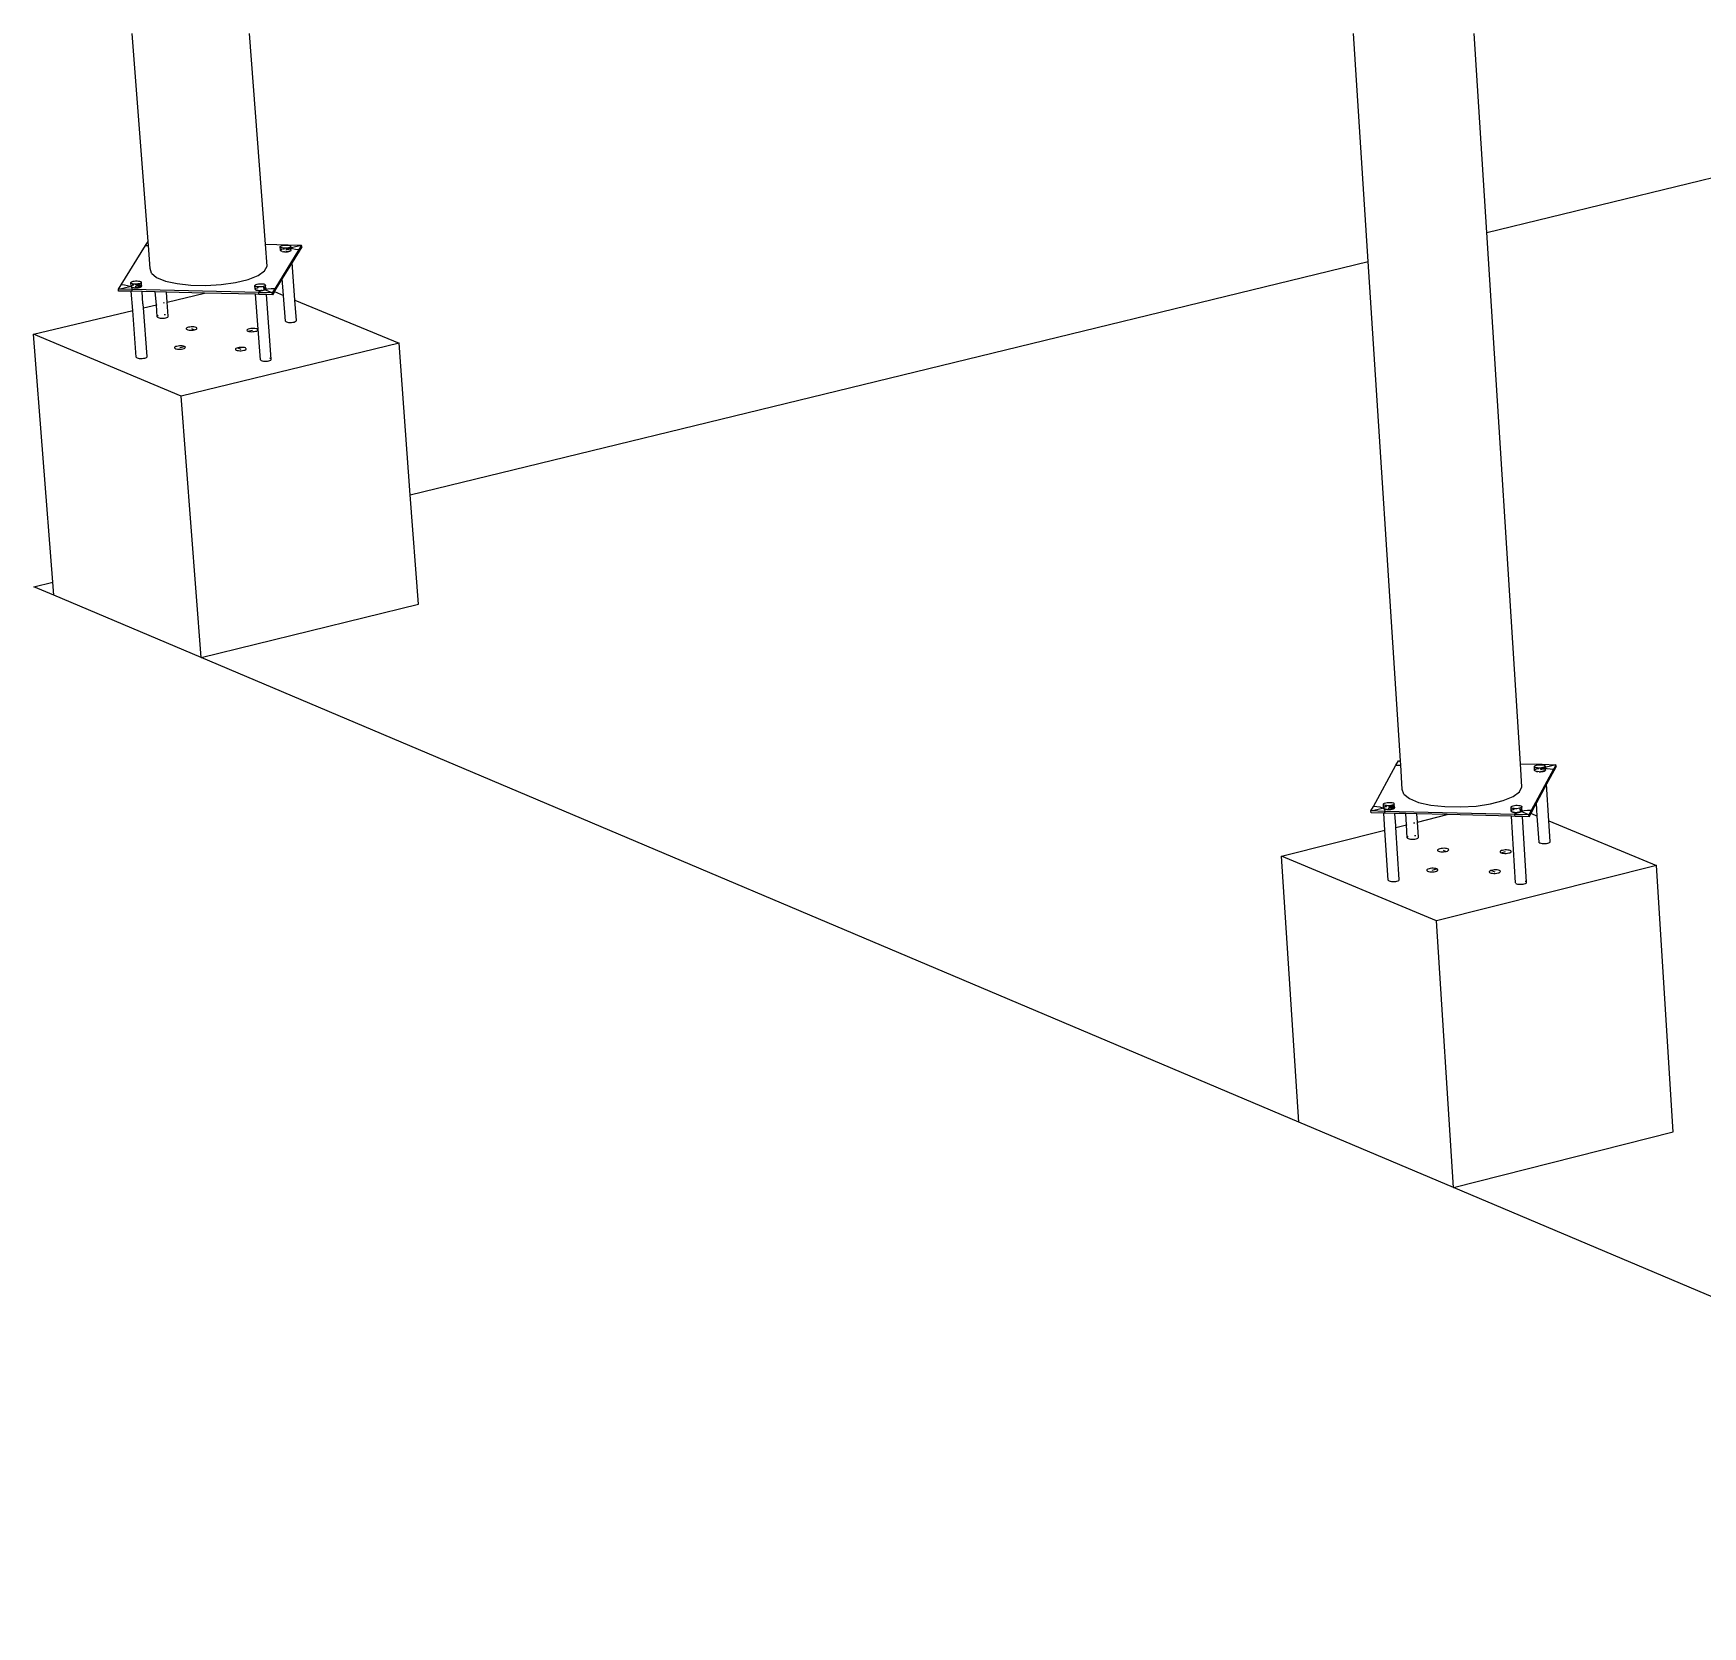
# Model space of a CAD drawing. Header units: inches. Extents: x -1925 to 2772, y -1726 to 1726.
# Drawn here: x -756.7 to -593.2, y 1570 to 1726 of the extents above; entities that cross this region are included whole.
import ezdxf

# ---------------------------------------------------------------- set-up
doc = ezdxf.new("R2010")
doc.units = ezdxf.units.IN
doc.header["$MEASUREMENT"] = 0

msp = doc.modelspace()

# ---------------------------------------------------------------- linework, layer by layer
for p, q in [((-745.51, 1705.65), (-747.08, 1726.03)), ((-734.01, 1705.37), (-735.57, 1726.03)), ((-625.99, 1703.68), (-627.43, 1726.03)), ((-614.36, 1706.52), (-615.59, 1726.03)), ((-614.36, 1706.52), (-551.31, 1721.88)), ((-745.76, 1705.24), (-745.51, 1705.65)), ((-745.48, 1705.24), (-745.51, 1705.65)), ((-611.06, 1654.48), (-614.36, 1706.52)), ((-748.16, 1701.38), (-745.76, 1705.24)), ((-745.76, 1705.24), (-745.48, 1705.24)), ((-745.3, 1702.98), (-745.48, 1705.24)), ((-734.01, 1705.37), (-731.8, 1705.32)), ((-733.85, 1703.21), (-734.01, 1705.37)), ((-730.73, 1704.87), (-733.09, 1701.01)), ((-732.57, 1705.15), (-732.52, 1705.19)), ((-732.57, 1705.11), (-732.57, 1705.15)), ((-732.55, 1705.07), (-732.57, 1705.11)), ((-732.55, 1704.8), (-732.57, 1705.11)), ((-732.55, 1704.8), (-732.56, 1704.79)), ((-732.48, 1705.03), (-732.55, 1705.07)), ((-732.51, 1704.84), (-732.55, 1704.8)), ((-732.55, 1704.75), (-732.55, 1704.8)), ((-732.55, 1704.75), (-732.54, 1704.79)), ((-732.52, 1704.71), (-732.55, 1704.75)), ((-732.54, 1704.79), (-732.5, 1704.83)), ((-732.52, 1705.19), (-732.45, 1705.23)), ((-732.46, 1704.68), (-732.52, 1704.71)), ((-732.44, 1704.87), (-732.51, 1704.84)), ((-732.5, 1704.83), (-732.42, 1704.87)), ((-732.39, 1705.01), (-732.48, 1705.03)), ((-732.37, 1704.65), (-732.46, 1704.68)), ((-732.45, 1705.23), (-732.35, 1705.26)), ((-732.39, 1704.89), (-732.44, 1704.87)), ((-732.42, 1704.87), (-732.39, 1704.88)), ((-732.28, 1704.99), (-732.39, 1705.01)), ((-732.37, 1704.65), (-732.26, 1704.63)), ((-732.35, 1705.26), (-732.23, 1705.28)), ((-732.15, 1704.98), (-732.28, 1704.99)), ((-732.21, 1704.93), (-732.28, 1704.92)), ((-732.28, 1704.91), (-732.2, 1704.92)), ((-732.13, 1704.62), (-732.26, 1704.63)), ((-732.23, 1705.28), (-732.09, 1705.29)), ((-732.15, 1704.93), (-732.21, 1704.93)), ((-732.2, 1704.92), (-732.15, 1704.93)), ((-732.02, 1704.98), (-732.15, 1704.98)), ((-732.13, 1704.62), (-731.99, 1704.62)), ((-732.13, 1704.62), (-731.99, 1704.62)), ((-732.09, 1705.29), (-731.96, 1705.29)), ((-731.89, 1704.99), (-732.02, 1704.98)), ((-732.02, 1704.94), (-731.93, 1704.94)), ((-731.93, 1704.94), (-732.02, 1704.94)), ((-731.6, 1704.88), (-732, 1704.79)), ((-731.86, 1704.64), (-731.99, 1704.62)), ((-731.99, 1704.62), (-731.85, 1704.63)), ((-731.96, 1705.29), (-731.83, 1705.29)), ((-731.93, 1704.94), (-730.49, 1705.29)), ((-731.93, 1704.94), (-731.8, 1704.93)), ((-731.8, 1704.94), (-731.93, 1704.94)), ((-731.77, 1705.02), (-731.89, 1704.99)), ((-731.74, 1704.66), (-731.86, 1704.64)), ((-731.85, 1704.63), (-731.73, 1704.66)), ((-731.83, 1705.29), (-731.81, 1705.28)), ((-731.8, 1705.32), (-731.81, 1705.28)), ((-731.81, 1705.28), (-731.72, 1705.27)), ((-731.8, 1705.32), (-730.47, 1705.28)), ((-731.68, 1704.92), (-731.8, 1704.94)), ((-731.8, 1704.93), (-731.69, 1704.91)), ((-731.66, 1705.05), (-731.77, 1705.02)), ((-731.64, 1704.69), (-731.74, 1704.66)), ((-731.73, 1704.66), (-731.62, 1704.69)), ((-731.72, 1705.27), (-731.63, 1705.24)), ((-731.69, 1704.91), (-731.6, 1704.88)), ((-731.59, 1704.89), (-731.68, 1704.92)), ((-731.65, 1705.05), (-731.66, 1705.05)), ((-731.59, 1705.08), (-731.65, 1705.05)), ((-731.65, 1705.05), (-731.59, 1705.01)), ((-731.56, 1704.73), (-731.64, 1704.69)), ((-731.63, 1705.24), (-731.57, 1705.2)), ((-731.62, 1704.69), (-731.55, 1704.73)), ((-731.59, 1704.89), (-731.6, 1704.88)), ((-731.6, 1704.88), (-731.54, 1704.85)), ((-731.55, 1705.12), (-731.59, 1705.08)), ((-731.59, 1705.01), (-731.53, 1705)), ((-731.52, 1704.85), (-731.59, 1704.89)), ((-731.57, 1705.2), (-731.54, 1705.17)), ((-731.52, 1704.77), (-731.56, 1704.73)), ((-731.54, 1705.17), (-731.55, 1705.12)), ((-731.55, 1704.73), (-731.5, 1704.77)), ((-731.53, 1705), (-731.54, 1705.17)), ((-731.54, 1704.85), (-731.51, 1704.81)), ((-731.53, 1705), (-731.35, 1704.94)), ((-731.52, 1704.84), (-731.53, 1705)), ((-731.52, 1704.84), (-731.52, 1704.85)), ((-731.5, 1704.81), (-731.52, 1704.84)), ((-731.51, 1704.81), (-731.52, 1704.84)), ((-731.51, 1704.81), (-731.52, 1704.77)), ((-731.5, 1704.77), (-731.5, 1704.81)), ((-730.71, 1704.7), (-731.4, 1703.57)), ((-731.35, 1704.94), (-731.06, 1704.89)), ((-731.06, 1704.89), (-730.73, 1704.87)), ((-730.58, 1705.11), (-730.73, 1704.87)), ((-730.71, 1704.7), (-730.73, 1704.87)), ((-730.46, 1705.11), (-730.71, 1704.7)), ((-730.47, 1705.28), (-730.58, 1705.11)), ((-730.58, 1705.11), (-730.46, 1705.11)), ((-730.46, 1705.11), (-730.47, 1705.28)), ((-745.18, 1702.53), (-745.3, 1702.98)), ((-745.18, 1702.53), (-744.67, 1702.12)), ((-735.71, 1701.93), (-734.74, 1702.31)), ((-734.74, 1702.31), (-734.11, 1702.75)), ((-734.11, 1702.75), (-733.85, 1703.21)), ((-731.4, 1703.57), (-732.36, 1702.01)), ((-731.13, 1699.9), (-731.4, 1703.57)), ((-719.82, 1680.81), (-625.99, 1703.68)), ((-622.83, 1654.77), (-625.99, 1703.68)), ((-748.41, 1700.97), (-748.16, 1701.38)), ((-748.41, 1700.97), (-747.3, 1701.24)), ((-747.08, 1700.93), (-748.41, 1700.97)), ((-748.4, 1700.79), (-748.41, 1700.97)), ((-747.17, 1700.76), (-748.4, 1700.79)), ((-747.82, 1701.36), (-748.16, 1701.38)), ((-747.53, 1701.31), (-747.82, 1701.36)), ((-747.29, 1701.24), (-747.53, 1701.31)), ((-747.13, 1701.15), (-747.29, 1701.24)), ((-747.21, 1701.59), (-747.2, 1701.63)), ((-747.18, 1701.55), (-747.21, 1701.59)), ((-747.18, 1701.28), (-747.21, 1701.59)), ((-747.2, 1701.63), (-747.16, 1701.67)), ((-747.19, 1701.27), (-747.2, 1701.23)), ((-747.2, 1701.23), (-747.17, 1701.19)), ((-747.15, 1701.32), (-747.19, 1701.28)), ((-747.18, 1701.28), (-747.19, 1701.27)), ((-747.12, 1701.52), (-747.18, 1701.55)), ((-747.15, 1701.31), (-747.18, 1701.28)), ((-747.18, 1701.24), (-747.17, 1701.28)), ((-747.18, 1701.24), (-747.18, 1701.28)), ((-747.15, 1701.2), (-747.18, 1701.24)), ((-747.17, 1701.28), (-747.13, 1701.32)), ((-747.17, 1701.19), (-747.11, 1701.15)), ((-747.07, 1700.76), (-747.17, 1700.76)), ((-747.02, 1698.89), (-747.17, 1700.76)), ((-747.16, 1701.67), (-747.08, 1701.71)), ((-747.07, 1701.36), (-747.15, 1701.32)), ((-747.07, 1701.35), (-747.15, 1701.31)), ((-747.09, 1701.16), (-747.15, 1701.2)), ((-747.13, 1701.32), (-747.05, 1701.35)), ((-747.06, 1701.04), (-747.13, 1701.15)), ((-747.03, 1701.49), (-747.12, 1701.52)), ((-747.11, 1701.15), (-747.02, 1701.12)), ((-747, 1701.13), (-747.09, 1701.16)), ((-747.08, 1701.71), (-746.98, 1701.74)), ((-747.08, 1700.93), (-747.06, 1701.04)), ((-747.07, 1700.76), (-747.08, 1700.93)), ((-734.67, 1700.63), (-747.08, 1700.93)), ((-746.96, 1701.39), (-747.07, 1701.36)), ((-746.97, 1701.38), (-747.07, 1701.35)), ((-746.1, 1700.74), (-747.07, 1700.76)), ((-747.05, 1701.35), (-746.95, 1701.39)), ((-746.92, 1701.47), (-747.03, 1701.49)), ((-747.02, 1701.12), (-746.9, 1701.1)), ((-746.89, 1701.11), (-747, 1701.13)), ((-746.98, 1701.74), (-746.86, 1701.76)), ((-746.91, 1701.39), (-746.97, 1701.38)), ((-746.91, 1701.4), (-746.96, 1701.39)), ((-746.95, 1701.39), (-746.91, 1701.39)), ((-746.79, 1701.46), (-746.92, 1701.47)), ((-746.9, 1701.1), (-746.77, 1701.09)), ((-746.89, 1701.11), (-746.76, 1701.11)), ((-746.86, 1701.76), (-746.73, 1701.78)), ((-746.65, 1701.46), (-746.79, 1701.46)), ((-746.7, 1701.43), (-746.79, 1701.42)), ((-746.7, 1701.42), (-746.78, 1701.41)), ((-746.77, 1701.09), (-746.63, 1701.1)), ((-746.76, 1701.11), (-746.67, 1701.26)), ((-746.63, 1701.11), (-746.76, 1701.11)), ((-746.76, 1701.1), (-746.62, 1701.1)), ((-746.73, 1701.78), (-746.59, 1701.78)), ((-746.56, 1701.43), (-746.7, 1701.43)), ((-746.56, 1701.42), (-746.7, 1701.42)), ((-746.56, 1701.42), (-746.67, 1701.26)), ((-746.16, 1701.25), (-746.67, 1701.26)), ((-746.23, 1701.37), (-746.66, 1701.26)), ((-746.52, 1701.48), (-746.65, 1701.46)), ((-746.49, 1701.12), (-746.63, 1701.11)), ((-746.63, 1701.1), (-746.49, 1701.11)), ((-746.62, 1701.1), (-746.49, 1701.12)), ((-746.59, 1701.78), (-746.46, 1701.77)), ((-746.43, 1701.42), (-746.56, 1701.43)), ((-746.56, 1701.42), (-746.43, 1701.41)), ((-746.4, 1701.5), (-746.52, 1701.48)), ((-746.37, 1701.14), (-746.49, 1701.12)), ((-746.49, 1701.12), (-746.36, 1701.14)), ((-746.49, 1701.11), (-746.37, 1701.13)), ((-746.46, 1701.77), (-746.35, 1701.75)), ((-746.31, 1701.4), (-746.43, 1701.42)), ((-746.43, 1701.41), (-746.32, 1701.4)), ((-746.3, 1701.53), (-746.4, 1701.5)), ((-746.37, 1701.13), (-746.26, 1701.17)), ((-746.27, 1701.17), (-746.37, 1701.14)), ((-746.36, 1701.14), (-746.26, 1701.17)), ((-746.35, 1701.75), (-746.26, 1701.72)), ((-746.32, 1701.4), (-746.23, 1701.37)), ((-746.22, 1701.37), (-746.31, 1701.4)), ((-746.22, 1701.57), (-746.3, 1701.53)), ((-746.2, 1701.21), (-746.27, 1701.17)), ((-746.26, 1701.72), (-746.2, 1701.69)), ((-746.26, 1701.17), (-746.18, 1701.21)), ((-746.26, 1701.17), (-746.18, 1701.2)), ((-746.23, 1701.37), (-746.17, 1701.33)), ((-746.23, 1701.37), (-746.23, 1701.37)), ((-746.22, 1701.37), (-746.23, 1701.37)), ((-746.18, 1701.61), (-746.22, 1701.57)), ((-746.16, 1701.34), (-746.22, 1701.37)), ((-746.2, 1701.69), (-746.17, 1701.65)), ((-746.16, 1701.25), (-746.2, 1701.21)), ((-746.17, 1701.65), (-746.18, 1701.61)), ((-746.18, 1701.2), (-746.14, 1701.25)), ((-746.18, 1701.21), (-746.14, 1701.25)), ((-746.15, 1701.29), (-746.17, 1701.65)), ((-746.17, 1701.33), (-746.15, 1701.29)), ((-746.13, 1701.29), (-746.16, 1701.34)), ((-746.15, 1701.25), (-746.16, 1701.25)), ((-746.16, 1701.25), (-746.14, 1701.25)), ((-746.15, 1701.29), (-746.15, 1701.25)), ((-746.14, 1701.25), (-746.13, 1701.29)), ((-746.14, 1701.25), (-746.14, 1701.25)), ((-746.14, 1701.25), (-746.14, 1701.25)), ((-746.01, 1699.53), (-746.1, 1700.74)), ((-744.8, 1700.71), (-746.1, 1700.74)), ((-744.7, 1699.45), (-744.8, 1700.71)), ((-743.72, 1700.68), (-744.8, 1700.71)), ((-744.67, 1702.12), (-743.82, 1701.77)), ((-743.82, 1701.77), (-742.67, 1701.52)), ((-743.65, 1699.7), (-743.72, 1700.68)), ((-739.98, 1700.59), (-743.72, 1700.68)), ((-742.67, 1701.52), (-741.32, 1701.37)), ((-741.32, 1701.37), (-739.84, 1701.34)), ((-739.84, 1701.34), (-738.35, 1701.43)), ((-738.35, 1701.43), (-736.94, 1701.63)), ((-736.94, 1701.63), (-735.71, 1701.93)), ((-735.04, 1701.32), (-735.03, 1701.36)), ((-735.01, 1701.28), (-735.04, 1701.32)), ((-735.01, 1700.96), (-735.04, 1701.32)), ((-735.03, 1701.36), (-734.99, 1701.4)), ((-735.02, 1701.01), (-735.03, 1700.96)), ((-735.03, 1700.96), (-735, 1700.92)), ((-735.01, 1701.01), (-735.02, 1701)), ((-734.95, 1701.24), (-735.01, 1701.28)), ((-734.98, 1700.92), (-735.01, 1700.96)), ((-735, 1700.92), (-734.94, 1700.89)), ((-734.99, 1701.4), (-734.91, 1701.43)), ((-734.99, 1701.01), (-734.96, 1701.04)), ((-734.97, 1701.04), (-734.99, 1701.03)), ((-734.92, 1700.88), (-734.98, 1700.92)), ((-734.93, 1701.06), (-734.97, 1701.04)), ((-734.96, 1701.04), (-734.93, 1701.05)), ((-734.86, 1701.21), (-734.95, 1701.24)), ((-734.94, 1700.89), (-734.85, 1700.86)), ((-734.92, 1700.88), (-734.83, 1700.86)), ((-734.91, 1701.43), (-734.81, 1701.47)), ((-734.74, 1701.19), (-734.86, 1701.21)), ((-734.85, 1701.09), (-734.78, 1701.11)), ((-734.79, 1701.11), (-734.85, 1701.1)), ((-734.85, 1700.86), (-734.73, 1700.84)), ((-734.72, 1700.84), (-734.83, 1700.86)), ((-734.81, 1701.47), (-734.69, 1701.49)), ((-734.74, 1701.12), (-734.79, 1701.11)), ((-734.78, 1701.11), (-734.74, 1701.12)), ((-734.62, 1701.19), (-734.74, 1701.19)), ((-734.73, 1700.84), (-734.6, 1700.83)), ((-734.72, 1700.84), (-734.59, 1700.83)), ((-734.69, 1701.49), (-734.56, 1701.5)), ((-734.56, 1700.74), (-734.67, 1700.63)), ((-734.48, 1701.19), (-734.62, 1701.19)), ((-734.6, 1700.83), (-734.59, 1700.83)), ((-734.59, 1700.83), (-734.46, 1700.83)), ((-734.59, 1700.82), (-734.45, 1700.83)), ((-734.56, 1701.5), (-734.42, 1701.5)), ((-734.37, 1700.83), (-734.56, 1700.74)), ((-734.35, 1701.2), (-734.48, 1701.19)), ((-734.34, 1700.84), (-734.46, 1700.83)), ((-734.45, 1700.83), (-734.31, 1700.84)), ((-734.42, 1701.5), (-734.29, 1701.49)), ((-734.34, 1700.84), (-734.37, 1700.83)), ((-734.23, 1701.22), (-734.35, 1701.2)), ((-734.34, 1700.84), (-734.32, 1700.84)), ((-734.32, 1700.84), (-734.2, 1700.87)), ((-734.31, 1700.84), (-734.19, 1700.86)), ((-734.29, 1701.49), (-734.18, 1701.48)), ((-734.13, 1701.25), (-734.23, 1701.22)), ((-734.15, 1701.13), (-734.22, 1701.14)), ((-734.14, 1701.12), (-734.22, 1701.14)), ((-734.22, 1701.13), (-734.15, 1701.12)), ((-734.06, 1701.09), (-734.21, 1701.05)), ((-733.99, 1700.97), (-734.21, 1700.98)), ((-734.1, 1700.91), (-734.2, 1700.88)), ((-734.1, 1700.9), (-734.2, 1700.87)), ((-734.19, 1700.86), (-734.08, 1700.89)), ((-734.18, 1701.48), (-734.09, 1701.45)), ((-734.05, 1701.1), (-734.15, 1701.13)), ((-734.15, 1701.12), (-734.06, 1701.09)), ((-734.05, 1701.1), (-734.14, 1701.12)), ((-734.05, 1701.29), (-734.13, 1701.25)), ((-734.04, 1700.92), (-734.1, 1700.91)), ((-734.1, 1700.9), (-734.04, 1700.92)), ((-734.08, 1700.91), (-734.1, 1700.91)), ((-734.1, 1700.9), (-734.09, 1700.9)), ((-734.09, 1701.45), (-734.03, 1701.41)), ((-734.09, 1700.9), (-734.04, 1700.93)), ((-734.08, 1700.9), (-734.08, 1700.91)), ((-734.07, 1700.9), (-734.08, 1700.9)), ((-734.08, 1700.89), (-734.07, 1700.9)), ((-734.07, 1700.9), (-734.01, 1700.93)), ((-733.34, 1700.6), (-734.07, 1700.9)), ((-734.05, 1701.1), (-734.06, 1701.09)), ((-734.06, 1701.09), (-734, 1701.06)), ((-734.06, 1701.09), (-734.06, 1701.09)), ((-734.01, 1701.33), (-734.05, 1701.29)), ((-733.99, 1701.06), (-734.05, 1701.1)), ((-733.99, 1701.06), (-734.05, 1701.1)), ((-733.79, 1700.97), (-734.04, 1700.93)), ((-734.04, 1700.93), (-734.01, 1700.94)), ((-734.02, 1700.93), (-734.04, 1700.92)), ((-734.04, 1700.93), (-734.04, 1700.92)), ((-734.03, 1701.41), (-734, 1701.37)), ((-733.99, 1700.97), (-734.02, 1700.93)), ((-734, 1701.37), (-734.01, 1701.33)), ((-734.01, 1700.94), (-733.97, 1700.98)), ((-734.01, 1700.93), (-733.97, 1700.97)), ((-733.98, 1701.04), (-734, 1701.37)), ((-734, 1701.06), (-733.97, 1701.02)), ((-733.99, 1701.06), (-733.98, 1701.04)), ((-733.98, 1701.06), (-733.99, 1701.06)), ((-733.98, 1700.98), (-733.99, 1700.97)), ((-733.96, 1701.02), (-733.98, 1701.06)), ((-733.96, 1701.02), (-733.98, 1701.04)), ((-733.97, 1701.02), (-733.98, 1701.04)), ((-733.97, 1701.02), (-733.98, 1700.98)), ((-733.97, 1700.98), (-733.96, 1701.02)), ((-733.97, 1700.97), (-733.96, 1700.98)), ((-733.97, 1700.97), (-733.97, 1700.97)), ((-733.96, 1700.98), (-733.96, 1701.02)), ((-733.44, 1701.01), (-733.79, 1700.97)), ((-733.09, 1701.01), (-733.44, 1701.01)), ((-733.09, 1701.01), (-733.34, 1700.6)), ((-733.14, 1700.74), (-733.33, 1700.43)), ((-733.08, 1700.84), (-733.14, 1700.74)), ((-733.14, 1700.74), (-732.23, 1700.36)), ((-733.08, 1700.84), (-733.09, 1701.01)), ((-732.36, 1702.01), (-733.08, 1700.84)), ((-732.23, 1700.36), (-732.36, 1702.01)), ((-745.99, 1699.51), (-746.01, 1699.53)), ((-746, 1699.47), (-746.01, 1699.53)), ((-746, 1699.47), (-745.99, 1699.51)), ((-745.97, 1699.15), (-745.99, 1699.51)), ((-745.98, 1699.14), (-745.97, 1699.15)), ((-745.97, 1699.15), (-744.7, 1699.45)), ((-745.6, 1694.38), (-745.97, 1699.15)), ((-744.7, 1699.45), (-744.62, 1699.47)), ((-744.61, 1698.26), (-744.7, 1699.45)), ((-744.01, 1699.62), (-743.89, 1699.65)), ((-743.65, 1699.7), (-739.98, 1700.59)), ((-743.54, 1698.32), (-743.65, 1699.7)), ((-735, 1700.47), (-739.98, 1700.59)), ((-734.51, 1694.05), (-735, 1700.47)), ((-734.66, 1700.46), (-735, 1700.47)), ((-734.66, 1700.46), (-734.67, 1700.63)), ((-733.34, 1700.6), (-734.67, 1700.63)), ((-733.92, 1700.44), (-734.66, 1700.46)), ((-733.44, 1694.11), (-733.92, 1700.44)), ((-733.33, 1700.43), (-733.92, 1700.44)), ((-733.33, 1700.43), (-733.34, 1700.6)), ((-732.04, 1697.85), (-732.23, 1700.36)), ((-731.14, 1699.91), (-731.13, 1699.9)), ((-731.13, 1699.9), (-720.92, 1695.67)), ((-730.97, 1697.91), (-731.13, 1699.9)), ((-756.75, 1696.55), (-747.02, 1698.89)), ((-746.67, 1694.32), (-747.02, 1698.89)), ((-744.6, 1698.3), (-744.61, 1698.26)), ((-744.61, 1698.26), (-744.58, 1698.22)), ((-744.56, 1698.35), (-744.6, 1698.3)), ((-744.58, 1698.22), (-744.52, 1698.18)), ((-744.53, 1698.36), (-744.56, 1698.35)), ((-744.52, 1698.18), (-744.43, 1698.16)), ((-744.43, 1698.16), (-744.31, 1698.14)), ((-744.31, 1698.14), (-744.18, 1698.13)), ((-744.18, 1698.13), (-744.04, 1698.13)), ((-744.04, 1698.13), (-743.9, 1698.14)), ((-743.84, 1698.45), (-743.92, 1698.45)), ((-743.9, 1698.14), (-743.78, 1698.17)), ((-743.8, 1698.44), (-743.84, 1698.45)), ((-743.78, 1698.17), (-743.67, 1698.2)), ((-743.67, 1698.2), (-743.59, 1698.24)), ((-743.59, 1698.24), (-743.55, 1698.28)), ((-743.55, 1698.28), (-743.54, 1698.32)), ((-732.01, 1697.81), (-732.04, 1697.85)), ((-732.01, 1697.81), (-731.95, 1697.77)), ((-731.95, 1697.77), (-731.86, 1697.74)), ((-731.86, 1697.74), (-731.74, 1697.72)), ((-731.74, 1697.72), (-731.61, 1697.71)), ((-731.61, 1697.71), (-731.47, 1697.72)), ((-731.47, 1697.72), (-731.33, 1697.73)), ((-731.33, 1697.73), (-731.21, 1697.75)), ((-731.21, 1697.75), (-731.1, 1697.79)), ((-731.1, 1697.79), (-731.03, 1697.82)), ((-731.03, 1697.82), (-730.98, 1697.87)), ((-730.97, 1697.91), (-730.99, 1697.93)), ((-730.98, 1697.87), (-730.97, 1697.91)), ((-742.28, 1690.5), (-756.75, 1696.55)), ((-754.85, 1672.27), (-756.75, 1696.55)), ((-741.78, 1697.13), (-741.79, 1697.08)), ((-741.79, 1697.08), (-741.76, 1697.04)), ((-741.73, 1697.17), (-741.78, 1697.13)), ((-741.76, 1697.04), (-741.69, 1697.01)), ((-741.66, 1697.21), (-741.73, 1697.17)), ((-741.69, 1697.01), (-741.6, 1696.98)), ((-741.55, 1697.24), (-741.66, 1697.21)), ((-741.6, 1696.98), (-741.48, 1696.96)), ((-741.43, 1697.26), (-741.55, 1697.24)), ((-741.48, 1696.96), (-741.35, 1696.95)), ((-741.29, 1697.28), (-741.43, 1697.26)), ((-741.35, 1696.95), (-741.21, 1696.95)), ((-741.15, 1697.28), (-741.29, 1697.28)), ((-741.25, 1697.11), (-740.95, 1696.99)), ((-741.21, 1696.95), (-741.08, 1696.96)), ((-741.02, 1697.27), (-741.15, 1697.28)), ((-741.08, 1696.96), (-740.95, 1696.99)), ((-740.9, 1697.25), (-741.02, 1697.27)), ((-740.95, 1696.99), (-740.85, 1697.02)), ((-740.81, 1697.22), (-740.9, 1697.25)), ((-740.85, 1697.02), (-740.77, 1697.06)), ((-740.74, 1697.18), (-740.81, 1697.22)), ((-740.77, 1697.06), (-740.72, 1697.1)), ((-740.72, 1697.14), (-740.74, 1697.18)), ((-740.72, 1697.1), (-740.72, 1697.14)), ((-735.81, 1696.98), (-735.82, 1696.94)), ((-735.82, 1696.94), (-735.79, 1696.9)), ((-735.77, 1697.02), (-735.81, 1696.98)), ((-735.79, 1696.9), (-735.73, 1696.86)), ((-735.69, 1697.06), (-735.77, 1697.02)), ((-735.73, 1696.86), (-735.28, 1696.97)), ((-735.73, 1696.86), (-735.63, 1696.83)), ((-735.58, 1697.09), (-735.69, 1697.06)), ((-735.63, 1696.83), (-735.52, 1696.81)), ((-735.46, 1697.12), (-735.58, 1697.09)), ((-735.52, 1696.81), (-735.38, 1696.8)), ((-735.32, 1697.13), (-735.46, 1697.12)), ((-735.38, 1696.8), (-735.24, 1696.81)), ((-735.18, 1697.13), (-735.32, 1697.13)), ((-735.24, 1696.81), (-735.11, 1696.82)), ((-735.05, 1697.12), (-735.18, 1697.13)), ((-735.11, 1696.82), (-734.98, 1696.84)), ((-734.93, 1697.1), (-735.05, 1697.12)), ((-734.98, 1696.84), (-734.88, 1696.87)), ((-734.84, 1697.07), (-734.93, 1697.1)), ((-734.88, 1696.87), (-734.8, 1696.91)), ((-734.78, 1697.04), (-734.84, 1697.07)), ((-734.8, 1696.91), (-734.76, 1696.95)), ((-734.75, 1697), (-734.78, 1697.04)), ((-734.76, 1696.95), (-734.75, 1697)), ((-746.64, 1694.28), (-746.67, 1694.32)), ((-746.64, 1694.28), (-746.58, 1694.24)), ((-746.58, 1694.24), (-746.49, 1694.21)), ((-746.49, 1694.21), (-746.37, 1694.19)), ((-746.37, 1694.19), (-746.24, 1694.18)), ((-746.24, 1694.18), (-746.1, 1694.19)), ((-746.1, 1694.19), (-745.96, 1694.2)), ((-745.96, 1694.2), (-745.83, 1694.22)), ((-745.83, 1694.22), (-745.73, 1694.25)), ((-745.73, 1694.25), (-745.65, 1694.29)), ((-745.65, 1694.29), (-745.61, 1694.33)), ((-745.6, 1694.38), (-745.61, 1694.4)), ((-745.61, 1694.33), (-745.6, 1694.38)), ((-742.92, 1695.26), (-742.93, 1695.22)), ((-742.93, 1695.22), (-742.9, 1695.18)), ((-742.88, 1695.3), (-742.92, 1695.26)), ((-742.9, 1695.18), (-742.84, 1695.14)), ((-742.8, 1695.34), (-742.88, 1695.3)), ((-742.84, 1695.14), (-742.75, 1695.11)), ((-742.7, 1695.37), (-742.8, 1695.34)), ((-742.75, 1695.11), (-742.63, 1695.09)), ((-742.57, 1695.4), (-742.7, 1695.37)), ((-742.63, 1695.09), (-742.5, 1695.08)), ((-742.44, 1695.41), (-742.57, 1695.4)), ((-742.5, 1695.08), (-742.36, 1695.09)), ((-742.3, 1695.41), (-742.44, 1695.41)), ((-742.4, 1695.25), (-741.95, 1695.36)), ((-742.36, 1695.09), (-742.22, 1695.1)), ((-742.16, 1695.41), (-742.3, 1695.41)), ((-720.92, 1695.67), (-742.28, 1690.5)), ((-742.22, 1695.1), (-742.1, 1695.12)), ((-742.05, 1695.39), (-742.16, 1695.41)), ((-742.1, 1695.12), (-741.99, 1695.16)), ((-741.95, 1695.36), (-742.05, 1695.39)), ((-741.99, 1695.16), (-741.92, 1695.19)), ((-741.89, 1695.32), (-741.95, 1695.36)), ((-741.92, 1695.19), (-741.87, 1695.24)), ((-741.86, 1695.28), (-741.89, 1695.32)), ((-741.87, 1695.24), (-741.86, 1695.28)), ((-736.95, 1695.12), (-736.96, 1695.07)), ((-736.96, 1695.07), (-736.93, 1695.03)), ((-736.91, 1695.16), (-736.95, 1695.12)), ((-736.93, 1695.03), (-736.87, 1695)), ((-736.83, 1695.2), (-736.91, 1695.16)), ((-736.87, 1695), (-736.78, 1694.97)), ((-736.73, 1695.23), (-736.83, 1695.2)), ((-736.78, 1694.97), (-736.66, 1694.95)), ((-736.6, 1695.25), (-736.73, 1695.23)), ((-736.73, 1695.23), (-736.43, 1695.1)), ((-736.66, 1694.95), (-736.53, 1694.94)), ((-736.46, 1695.27), (-736.6, 1695.25)), ((-736.53, 1694.94), (-736.39, 1694.94)), ((-736.32, 1695.27), (-736.46, 1695.27)), ((-736.39, 1694.94), (-736.25, 1694.95)), ((-736.19, 1695.26), (-736.32, 1695.27)), ((-736.25, 1694.95), (-736.12, 1694.98)), ((-736.07, 1695.24), (-736.19, 1695.26)), ((-736.12, 1694.98), (-736.02, 1695.01)), ((-735.98, 1695.21), (-736.07, 1695.24)), ((-736.02, 1695.01), (-735.94, 1695.05)), ((-735.92, 1695.17), (-735.98, 1695.21)), ((-735.94, 1695.05), (-735.9, 1695.09)), ((-735.89, 1695.13), (-735.92, 1695.17)), ((-735.9, 1695.09), (-735.89, 1695.13)), ((-733.53, 1694.19), (-733.58, 1694.21)), ((-733.5, 1694.17), (-733.53, 1694.19)), ((-733.44, 1694.11), (-733.45, 1694.13)), ((-733.45, 1694.07), (-733.44, 1694.11)), ((-719.82, 1680.81), (-720.92, 1695.67)), ((-734.48, 1694.01), (-734.51, 1694.05)), ((-734.48, 1694.01), (-734.42, 1693.97)), ((-734.42, 1693.97), (-734.32, 1693.94)), ((-734.32, 1693.94), (-734.21, 1693.93)), ((-734.21, 1693.93), (-734.07, 1693.92)), ((-734.07, 1693.92), (-733.93, 1693.92)), ((-733.93, 1693.92), (-733.8, 1693.93)), ((-733.8, 1693.93), (-733.67, 1693.96)), ((-733.67, 1693.96), (-733.57, 1693.99)), ((-733.57, 1693.99), (-733.49, 1694.03)), ((-733.49, 1694.03), (-733.45, 1694.07)), ((-740.32, 1664.88), (-742.28, 1690.5)), ((-719.02, 1670.1), (-719.82, 1680.81)), ((-756.71, 1671.81), (-754.85, 1672.27)), ((-754.75, 1670.99), (-756.71, 1671.81)), ((-754.75, 1670.99), (-754.85, 1672.27)), ((-740.32, 1664.88), (-754.75, 1670.99)), ((-740.32, 1664.88), (-719.02, 1670.1)), ((-632.78, 1619.37), (-740.32, 1664.88)), ((-625.47, 1650.29), (-623.26, 1654.35)), ((-623.26, 1654.35), (-623.02, 1654.78)), ((-623.26, 1654.35), (-622.9, 1654.35)), ((-623.02, 1654.78), (-622.83, 1654.77)), ((-623.02, 1654.78), (-622.82, 1654.7)), ((-622.9, 1654.35), (-622.8, 1654.36)), ((-622.8, 1654.36), (-622.83, 1654.77)), ((-622.65, 1651.97), (-622.8, 1654.36)), ((-611.06, 1654.48), (-608.95, 1654.43)), ((-610.92, 1652.21), (-611.06, 1654.48)), ((-607.82, 1653.96), (-610.01, 1649.91)), ((-609.7, 1654.24), (-609.66, 1654.28)), ((-609.7, 1654.2), (-609.7, 1654.24)), ((-609.67, 1654.16), (-609.7, 1654.2)), ((-609.68, 1653.89), (-609.7, 1654.2)), ((-609.68, 1653.89), (-609.69, 1653.88)), ((-609.68, 1653.88), (-609.63, 1653.92)), ((-609.65, 1653.92), (-609.68, 1653.89)), ((-609.68, 1653.83), (-609.68, 1653.89)), ((-609.68, 1653.83), (-609.68, 1653.88)), ((-609.65, 1653.79), (-609.68, 1653.83)), ((-609.61, 1654.12), (-609.67, 1654.16)), ((-609.66, 1654.28), (-609.58, 1654.32)), ((-609.57, 1653.96), (-609.65, 1653.92)), ((-609.59, 1653.76), (-609.65, 1653.79)), ((-609.63, 1653.92), (-609.56, 1653.96)), ((-609.51, 1654.09), (-609.61, 1654.12)), ((-609.49, 1653.73), (-609.59, 1653.76)), ((-609.58, 1654.32), (-609.48, 1654.35)), ((-609.51, 1653.98), (-609.57, 1653.96)), ((-609.56, 1653.96), (-609.51, 1653.98)), ((-609.4, 1654.07), (-609.51, 1654.09)), ((-609.49, 1653.73), (-609.38, 1653.71)), ((-609.48, 1654.35), (-609.36, 1654.38)), ((-609.27, 1654.06), (-609.4, 1654.07)), ((-609.34, 1654.02), (-609.39, 1654.01)), ((-609.39, 1654), (-609.34, 1654.01)), ((-609.24, 1653.7), (-609.38, 1653.71)), ((-609.36, 1654.38), (-609.22, 1654.39)), ((-609.26, 1654.03), (-609.34, 1654.02)), ((-609.34, 1654.01), (-609.26, 1654.02)), ((-609.13, 1654.06), (-609.27, 1654.06)), ((-609.25, 1653.69), (-609.1, 1653.7)), ((-609.24, 1653.7), (-609.1, 1653.7)), ((-609.22, 1654.39), (-609.09, 1654.39)), ((-608.99, 1654.08), (-609.13, 1654.06)), ((-609.06, 1654.04), (-609.13, 1654.04)), ((-609.13, 1654.03), (-609.06, 1654.03)), ((-608.72, 1653.97), (-609.12, 1653.87)), ((-609.1, 1653.7), (-608.96, 1653.71)), ((-608.97, 1653.71), (-609.1, 1653.7)), ((-609.09, 1654.39), (-608.96, 1654.38)), ((-609.06, 1654.04), (-607.61, 1654.4)), ((-608.92, 1654.03), (-609.06, 1654.04)), ((-609.06, 1654.03), (-608.93, 1654.02)), ((-608.87, 1654.1), (-608.99, 1654.08)), ((-608.85, 1653.74), (-608.97, 1653.71)), ((-608.95, 1654.43), (-608.96, 1654.38)), ((-608.96, 1654.38), (-608.84, 1654.37)), ((-608.96, 1653.71), (-608.84, 1653.73)), ((-608.95, 1654.43), (-607.59, 1654.39)), ((-608.93, 1654.02), (-608.81, 1654)), ((-608.8, 1654.01), (-608.92, 1654.03)), ((-608.77, 1654.13), (-608.87, 1654.1)), ((-608.75, 1653.77), (-608.85, 1653.74)), ((-608.84, 1654.37), (-608.74, 1654.34)), ((-608.84, 1653.73), (-608.73, 1653.77)), ((-608.81, 1654), (-608.72, 1653.97)), ((-608.71, 1653.98), (-608.8, 1654.01)), ((-608.76, 1654.14), (-608.77, 1654.13)), ((-608.7, 1654.17), (-608.76, 1654.14)), ((-608.76, 1654.14), (-608.72, 1654.11)), ((-608.67, 1653.81), (-608.75, 1653.77)), ((-608.74, 1654.34), (-608.68, 1654.3)), ((-608.73, 1653.77), (-608.66, 1653.81)), ((-608.72, 1654.11), (-608.64, 1654.09)), ((-608.71, 1653.98), (-608.72, 1653.97)), ((-608.72, 1653.97), (-608.66, 1653.94)), ((-608.64, 1653.94), (-608.71, 1653.98)), ((-608.65, 1654.21), (-608.7, 1654.17)), ((-608.68, 1654.3), (-608.65, 1654.26)), ((-608.63, 1653.85), (-608.67, 1653.81)), ((-608.66, 1653.94), (-608.63, 1653.89)), ((-608.66, 1653.81), (-608.61, 1653.85)), ((-608.65, 1654.26), (-608.65, 1654.21)), ((-608.64, 1654.09), (-608.65, 1654.26)), ((-608.64, 1654.09), (-608.47, 1654.03)), ((-608.63, 1653.92), (-608.64, 1654.09)), ((-608.63, 1653.92), (-608.64, 1653.94)), ((-608.61, 1653.9), (-608.63, 1653.92)), ((-608.63, 1653.89), (-608.63, 1653.92)), ((-608.63, 1653.89), (-608.63, 1653.85)), ((-608.61, 1653.85), (-608.61, 1653.9)), ((-607.81, 1653.78), (-608.52, 1652.47)), ((-608.47, 1654.03), (-608.17, 1653.98)), ((-608.17, 1653.98), (-607.82, 1653.96)), ((-607.68, 1654.22), (-607.82, 1653.96)), ((-607.81, 1653.78), (-607.82, 1653.96)), ((-607.58, 1654.22), (-607.81, 1653.78)), ((-607.59, 1654.39), (-607.68, 1654.22)), ((-607.68, 1654.22), (-607.58, 1654.22)), ((-607.58, 1654.22), (-607.59, 1654.39)), ((-622.49, 1651.5), (-622.65, 1651.97)), ((-611.78, 1651.27), (-611.16, 1651.73)), ((-611.16, 1651.73), (-610.92, 1652.21)), ((-608.52, 1652.47), (-609.5, 1650.65)), ((-608.29, 1648.89), (-608.52, 1652.47)), ((-625.71, 1649.86), (-625.47, 1650.29)), ((-625.71, 1649.86), (-624.58, 1650.14)), ((-625.13, 1650.27), (-625.47, 1650.29)), ((-624.82, 1650.22), (-625.13, 1650.27)), ((-624.58, 1650.14), (-624.82, 1650.22)), ((-624.41, 1650.05), (-624.58, 1650.14)), ((-624.49, 1650.5), (-624.48, 1650.55)), ((-624.46, 1650.46), (-624.49, 1650.5)), ((-624.47, 1650.19), (-624.49, 1650.5)), ((-624.48, 1650.18), (-624.49, 1650.13)), ((-624.49, 1650.13), (-624.45, 1650.09)), ((-624.48, 1650.55), (-624.44, 1650.59)), ((-624.43, 1650.23), (-624.48, 1650.18)), ((-624.47, 1650.19), (-624.48, 1650.18)), ((-624.44, 1650.22), (-624.47, 1650.19)), ((-624.46, 1650.14), (-624.47, 1650.19)), ((-624.39, 1650.43), (-624.46, 1650.46)), ((-624.46, 1650.18), (-624.42, 1650.23)), ((-624.46, 1650.14), (-624.46, 1650.18)), ((-624.43, 1650.1), (-624.46, 1650.14)), ((-624.45, 1650.09), (-624.39, 1650.05)), ((-624.44, 1650.59), (-624.37, 1650.63)), ((-624.36, 1650.26), (-624.44, 1650.22)), ((-624.36, 1650.27), (-624.43, 1650.23)), ((-624.37, 1650.06), (-624.43, 1650.1)), ((-624.42, 1650.23), (-624.34, 1650.27)), ((-624.33, 1649.94), (-624.41, 1650.05)), ((-624.3, 1650.4), (-624.39, 1650.43)), ((-624.39, 1650.05), (-624.29, 1650.02)), ((-624.37, 1650.63), (-624.26, 1650.66)), ((-624.28, 1650.03), (-624.37, 1650.06)), ((-624.25, 1650.3), (-624.36, 1650.26)), ((-624.25, 1650.3), (-624.36, 1650.27)), ((-624.34, 1650.27), (-624.24, 1650.3)), ((-624.18, 1650.38), (-624.3, 1650.4)), ((-624.29, 1650.02), (-624.17, 1650)), ((-624.16, 1650.01), (-624.28, 1650.03)), ((-624.26, 1650.66), (-624.14, 1650.69)), ((-624.18, 1650.32), (-624.25, 1650.3)), ((-624.18, 1650.31), (-624.25, 1650.3)), ((-624.24, 1650.3), (-624.18, 1650.31)), ((-624.05, 1650.37), (-624.18, 1650.38)), ((-624.17, 1650), (-624.03, 1649.99)), ((-624.16, 1650.01), (-624.03, 1650)), ((-624.14, 1650.69), (-624.01, 1650.7)), ((-623.91, 1650.37), (-624.05, 1650.37)), ((-623.99, 1650.34), (-624.05, 1650.33)), ((-623.98, 1650.34), (-624.05, 1650.34)), ((-624.03, 1650), (-623.94, 1650.17)), ((-623.89, 1650.01), (-624.03, 1650)), ((-624.03, 1649.99), (-623.89, 1650)), ((-624.03, 1650), (-623.89, 1650)), ((-624.01, 1650.7), (-623.87, 1650.7)), ((-623.84, 1650.34), (-623.99, 1650.34)), ((-623.84, 1650.34), (-623.98, 1650.34)), ((-623.84, 1650.34), (-623.94, 1650.17)), ((-623.42, 1650.15), (-623.94, 1650.17)), ((-623.5, 1650.28), (-623.93, 1650.17)), ((-623.78, 1650.38), (-623.91, 1650.37)), ((-623.75, 1650.02), (-623.89, 1650.01)), ((-623.89, 1650), (-623.75, 1650.01)), ((-623.89, 1650), (-623.75, 1650.01)), ((-623.87, 1650.7), (-623.74, 1650.69)), ((-623.84, 1650.34), (-623.71, 1650.33)), ((-623.7, 1650.33), (-623.84, 1650.34)), ((-623.65, 1650.41), (-623.78, 1650.38)), ((-623.63, 1650.04), (-623.75, 1650.02)), ((-623.75, 1650.01), (-623.62, 1650.04)), ((-623.75, 1650.01), (-623.62, 1650.03)), ((-623.74, 1650.69), (-623.62, 1650.67)), ((-623.71, 1650.33), (-623.59, 1650.31)), ((-623.58, 1650.31), (-623.7, 1650.33)), ((-623.55, 1650.44), (-623.65, 1650.41)), ((-623.53, 1650.08), (-623.63, 1650.04)), ((-623.62, 1650.67), (-623.52, 1650.64)), ((-623.62, 1650.03), (-623.52, 1650.07)), ((-623.62, 1650.04), (-623.51, 1650.07)), ((-623.59, 1650.31), (-623.5, 1650.28)), ((-623.49, 1650.28), (-623.58, 1650.31)), ((-623.48, 1650.48), (-623.55, 1650.44)), ((-623.45, 1650.12), (-623.53, 1650.08)), ((-623.52, 1650.64), (-623.46, 1650.61)), ((-623.52, 1650.07), (-623.44, 1650.11)), ((-623.51, 1650.07), (-623.44, 1650.11)), ((-623.5, 1650.28), (-623.44, 1650.24)), ((-623.5, 1650.28), (-623.5, 1650.28)), ((-623.49, 1650.28), (-623.5, 1650.28)), ((-623.42, 1650.25), (-623.49, 1650.28)), ((-623.44, 1650.52), (-623.48, 1650.48)), ((-623.46, 1650.61), (-623.43, 1650.57)), ((-623.42, 1650.15), (-623.45, 1650.12)), ((-623.43, 1650.57), (-623.44, 1650.52)), ((-623.44, 1650.24), (-623.41, 1650.2)), ((-623.44, 1650.11), (-623.4, 1650.15)), ((-623.44, 1650.11), (-623.4, 1650.15)), ((-623.41, 1650.2), (-623.43, 1650.57)), ((-623.39, 1650.2), (-623.42, 1650.25)), ((-623.41, 1650.16), (-623.42, 1650.15)), ((-623.42, 1650.15), (-623.4, 1650.15)), ((-623.41, 1650.2), (-623.41, 1650.16)), ((-623.4, 1650.15), (-623.39, 1650.16)), ((-623.4, 1650.15), (-623.4, 1650.15)), ((-623.39, 1650.16), (-623.39, 1650.2)), ((-622.49, 1651.5), (-621.95, 1651.07)), ((-621.95, 1651.07), (-621.05, 1650.7)), ((-621.05, 1650.7), (-619.86, 1650.44)), ((-619.86, 1650.44), (-618.46, 1650.28)), ((-618.46, 1650.28), (-616.95, 1650.25)), ((-616.95, 1650.25), (-615.42, 1650.34)), ((-615.42, 1650.34), (-613.99, 1650.56)), ((-613.99, 1650.56), (-612.75, 1650.87)), ((-612.75, 1650.87), (-611.78, 1651.27)), ((-611.99, 1650.26), (-611.95, 1650.3)), ((-611.99, 1650.21), (-611.99, 1650.26)), ((-611.96, 1650.17), (-611.99, 1650.21)), ((-611.97, 1649.85), (-611.99, 1650.21)), ((-611.9, 1650.14), (-611.96, 1650.17)), ((-611.95, 1650.3), (-611.87, 1650.34)), ((-611.89, 1649.97), (-611.94, 1649.94)), ((-611.92, 1649.94), (-611.89, 1649.96)), ((-611.81, 1650.11), (-611.9, 1650.14)), ((-611.87, 1650.34), (-611.77, 1650.37)), ((-611.69, 1650.09), (-611.81, 1650.11)), ((-611.8, 1649.99), (-611.75, 1650.01)), ((-611.76, 1650.01), (-611.8, 1650)), ((-611.77, 1650.37), (-611.65, 1650.4)), ((-611.68, 1650.03), (-611.76, 1650.01)), ((-611.75, 1650.01), (-611.68, 1650.02)), ((-611.56, 1650.08), (-611.69, 1650.09)), ((-611.65, 1650.4), (-611.51, 1650.41)), ((-611.42, 1650.08), (-611.56, 1650.08)), ((-611.51, 1650.41), (-611.38, 1650.41)), ((-611.28, 1650.09), (-611.42, 1650.08)), ((-611.38, 1650.41), (-611.24, 1650.4)), ((-611.16, 1650.12), (-611.28, 1650.09)), ((-611.24, 1650.4), (-611.13, 1650.38)), ((-611.06, 1650.15), (-611.16, 1650.12)), ((-611.1, 1650.03), (-611.15, 1650.04)), ((-611.15, 1650.03), (-611.1, 1650.02)), ((-611.09, 1650.02), (-611.15, 1650.03)), ((-611.01, 1649.99), (-611.15, 1649.95)), ((-611.13, 1650.38), (-611.03, 1650.35)), ((-611, 1650), (-611.1, 1650.03)), ((-611.1, 1650.02), (-611.01, 1649.99)), ((-610.99, 1649.99), (-611.09, 1650.02)), ((-610.98, 1650.19), (-611.06, 1650.15)), ((-611.03, 1650.35), (-610.97, 1650.32)), ((-611.01, 1649.99), (-610.94, 1649.95)), ((-611.01, 1649.99), (-611.01, 1649.99)), ((-610.99, 1649.99), (-611.01, 1649.99)), ((-610.93, 1649.96), (-611, 1650)), ((-610.93, 1649.96), (-610.99, 1649.99)), ((-610.94, 1650.23), (-610.98, 1650.19)), ((-610.97, 1650.32), (-610.94, 1650.28)), ((-610.94, 1650.28), (-610.94, 1650.23)), ((-610.92, 1649.94), (-610.94, 1650.28)), ((-610.93, 1649.96), (-610.92, 1649.94)), ((-610.93, 1649.96), (-610.93, 1649.96)), ((-610.9, 1649.91), (-610.93, 1649.96)), ((-609.5, 1650.65), (-610, 1649.73)), ((-609.42, 1649.36), (-609.5, 1650.65)), ((-624.35, 1649.82), (-625.71, 1649.86)), ((-625.7, 1649.68), (-625.71, 1649.86)), ((-624.45, 1649.65), (-625.7, 1649.68)), ((-624.33, 1649.65), (-624.45, 1649.65)), ((-624.35, 1647.97), (-624.45, 1649.65)), ((-624.35, 1649.82), (-624.33, 1649.94)), ((-624.33, 1649.65), (-624.35, 1649.82)), ((-611.61, 1649.51), (-624.35, 1649.82)), ((-623.36, 1649.62), (-624.33, 1649.65)), ((-623.28, 1648.4), (-623.36, 1649.62)), ((-622.31, 1649.6), (-623.36, 1649.62)), ((-623.27, 1648.38), (-623.28, 1648.4)), ((-623.28, 1648.34), (-623.28, 1648.4)), ((-623.28, 1648.34), (-623.27, 1648.38)), ((-623.26, 1648.24), (-623.27, 1648.38)), ((-623.26, 1648.24), (-622.24, 1648.5)), ((-622.24, 1648.5), (-622.31, 1649.6)), ((-621.22, 1649.57), (-622.31, 1649.6)), ((-622.24, 1648.5), (-622.15, 1648.52)), ((-622.16, 1647.23), (-622.24, 1648.5)), ((-621.53, 1648.68), (-621.4, 1648.71)), ((-621.16, 1648.77), (-621.22, 1649.57)), ((-618.26, 1649.5), (-621.22, 1649.57)), ((-621.16, 1648.77), (-618.26, 1649.5)), ((-621.07, 1647.29), (-621.16, 1648.77)), ((-611.96, 1649.34), (-618.26, 1649.5)), ((-611.99, 1649.9), (-612, 1649.85)), ((-612, 1649.85), (-611.96, 1649.81)), ((-611.97, 1649.9), (-611.98, 1649.89)), ((-611.94, 1649.81), (-611.97, 1649.85)), ((-611.96, 1649.81), (-611.9, 1649.77)), ((-611.55, 1642.81), (-611.96, 1649.34)), ((-611.59, 1649.33), (-611.96, 1649.34)), ((-611.95, 1649.91), (-611.92, 1649.94)), ((-611.94, 1649.94), (-611.95, 1649.93)), ((-611.88, 1649.77), (-611.94, 1649.81)), ((-611.9, 1649.77), (-611.8, 1649.74)), ((-611.88, 1649.77), (-611.78, 1649.74)), ((-611.8, 1649.74), (-611.68, 1649.72)), ((-611.66, 1649.72), (-611.78, 1649.74)), ((-611.68, 1649.72), (-611.54, 1649.71)), ((-611.66, 1649.72), (-611.53, 1649.71)), ((-611.5, 1649.62), (-611.61, 1649.51)), ((-611.59, 1649.33), (-611.61, 1649.51)), ((-610.24, 1649.47), (-611.61, 1649.51)), ((-610.86, 1649.31), (-611.59, 1649.33)), ((-611.54, 1649.71), (-611.53, 1649.71)), ((-611.54, 1649.71), (-611.39, 1649.71)), ((-611.53, 1649.71), (-611.4, 1649.72)), ((-611.31, 1649.72), (-611.5, 1649.62)), ((-611.27, 1649.73), (-611.4, 1649.72)), ((-611.39, 1649.71), (-611.25, 1649.72)), ((-611.27, 1649.73), (-611.31, 1649.72)), ((-611.27, 1649.73), (-611.26, 1649.73)), ((-611.26, 1649.73), (-611.13, 1649.75)), ((-611.25, 1649.72), (-611.13, 1649.75)), ((-610.93, 1649.86), (-611.14, 1649.87)), ((-611.04, 1649.8), (-611.14, 1649.77)), ((-611.03, 1649.79), (-611.13, 1649.75)), ((-611.13, 1649.75), (-611.02, 1649.78)), ((-610.98, 1649.81), (-611.04, 1649.8)), ((-611.02, 1649.79), (-611.04, 1649.8)), ((-611.03, 1649.79), (-610.97, 1649.82)), ((-611.03, 1649.79), (-610.98, 1649.81)), ((-611.03, 1649.79), (-611.03, 1649.79)), ((-611.02, 1649.79), (-611.02, 1649.79)), ((-611.01, 1649.79), (-611.02, 1649.79)), ((-611.02, 1649.78), (-611.01, 1649.79)), ((-611.01, 1649.79), (-610.94, 1649.82)), ((-610.24, 1649.47), (-611.01, 1649.79)), ((-610.96, 1649.83), (-610.98, 1649.81)), ((-610.97, 1649.82), (-610.98, 1649.81)), ((-610.72, 1649.86), (-610.97, 1649.82)), ((-610.97, 1649.82), (-610.95, 1649.83)), ((-610.93, 1649.86), (-610.96, 1649.83)), ((-610.95, 1649.83), (-610.91, 1649.87)), ((-610.94, 1649.95), (-610.91, 1649.91)), ((-610.94, 1649.82), (-610.91, 1649.86)), ((-610.92, 1649.87), (-610.93, 1649.86)), ((-610.9, 1649.92), (-610.92, 1649.94)), ((-610.91, 1649.91), (-610.92, 1649.94)), ((-610.91, 1649.91), (-610.92, 1649.87)), ((-610.91, 1649.87), (-610.9, 1649.92)), ((-610.91, 1649.86), (-610.9, 1649.86)), ((-610.9, 1649.87), (-610.9, 1649.91)), ((-610.9, 1649.86), (-610.9, 1649.87)), ((-610.46, 1642.87), (-610.86, 1649.31)), ((-610.23, 1649.29), (-610.86, 1649.31)), ((-610.37, 1649.9), (-610.72, 1649.86)), ((-610.01, 1649.91), (-610.37, 1649.9)), ((-610.01, 1649.91), (-610.24, 1649.47)), ((-610.23, 1649.29), (-610.24, 1649.47)), ((-610.05, 1649.63), (-610.23, 1649.29)), ((-610, 1649.73), (-610.05, 1649.63)), ((-610.05, 1649.63), (-609.42, 1649.36)), ((-610, 1649.73), (-610.01, 1649.91)), ((-609.25, 1646.8), (-609.42, 1649.36)), ((-608.3, 1648.9), (-608.29, 1648.89)), ((-608.29, 1648.89), (-597.73, 1644.51)), ((-608.16, 1646.86), (-608.29, 1648.89)), ((-634.49, 1645.43), (-624.35, 1647.97)), ((-624.03, 1643.09), (-624.35, 1647.97)), ((-623.27, 1648.24), (-623.26, 1648.24)), ((-622.94, 1643.15), (-623.26, 1648.24)), ((-622.15, 1647.27), (-622.16, 1647.23)), ((-622.16, 1647.23), (-622.13, 1647.19)), ((-622.11, 1647.32), (-622.15, 1647.27)), ((-622.13, 1647.19), (-622.06, 1647.15)), ((-622.07, 1647.34), (-622.11, 1647.32)), ((-622.06, 1647.15), (-621.97, 1647.12)), ((-621.97, 1647.12), (-621.84, 1647.1)), ((-621.84, 1647.1), (-621.71, 1647.09)), ((-621.71, 1647.09), (-621.57, 1647.09)), ((-621.57, 1647.09), (-621.43, 1647.11)), ((-621.38, 1647.42), (-621.45, 1647.43)), ((-621.43, 1647.11), (-621.3, 1647.13)), ((-621.32, 1647.41), (-621.38, 1647.42)), ((-621.3, 1647.13), (-621.19, 1647.16)), ((-621.19, 1647.16), (-621.12, 1647.2)), ((-621.12, 1647.2), (-621.07, 1647.25)), ((-621.07, 1647.25), (-621.07, 1647.29)), ((-609.22, 1646.75), (-609.25, 1646.8)), ((-609.22, 1646.75), (-609.16, 1646.72)), ((-609.16, 1646.72), (-609.06, 1646.69)), ((-609.06, 1646.69), (-608.94, 1646.67)), ((-608.52, 1646.67), (-608.39, 1646.7)), ((-608.39, 1646.7), (-608.29, 1646.73)), ((-608.29, 1646.73), (-608.21, 1646.77)), ((-608.21, 1646.77), (-608.17, 1646.81)), ((-608.16, 1646.86), (-608.17, 1646.87)), ((-608.17, 1646.81), (-608.16, 1646.86)), ((-632.78, 1619.37), (-634.49, 1645.43)), ((-619.3, 1639.08), (-634.49, 1645.43)), ((-619.14, 1646.08), (-619.19, 1646.04)), ((-619.19, 1646.04), (-619.19, 1645.99)), ((-619.19, 1645.99), (-619.16, 1645.95)), ((-619.16, 1645.95), (-619.09, 1645.91)), ((-619.07, 1646.12), (-619.14, 1646.08)), ((-619.09, 1645.91), (-619, 1645.88)), ((-618.96, 1646.16), (-619.07, 1646.12)), ((-619, 1645.88), (-618.88, 1645.86)), ((-618.84, 1646.18), (-618.96, 1646.16)), ((-618.88, 1645.86), (-618.74, 1645.85)), ((-618.7, 1646.19), (-618.84, 1646.18)), ((-618.74, 1645.85), (-618.6, 1645.85)), ((-618.55, 1646.2), (-618.7, 1646.19)), ((-618.65, 1646.02), (-618.33, 1645.89)), ((-618.6, 1645.85), (-618.46, 1645.87)), ((-618.42, 1646.19), (-618.55, 1646.2)), ((-618.46, 1645.87), (-618.33, 1645.89)), ((-618.3, 1646.17), (-618.42, 1646.19)), ((-618.33, 1645.89), (-618.23, 1645.93)), ((-618.2, 1646.14), (-618.3, 1646.17)), ((-618.23, 1645.93), (-618.15, 1645.97)), ((-618.13, 1646.1), (-618.2, 1646.14)), ((-618.15, 1645.97), (-618.11, 1646.01)), ((-618.1, 1646.06), (-618.13, 1646.1)), ((-618.11, 1646.01), (-618.1, 1646.06)), ((-613.06, 1645.88), (-613.07, 1645.84)), ((-613.07, 1645.84), (-613.04, 1645.8)), ((-613.02, 1645.93), (-613.06, 1645.88)), ((-613.04, 1645.8), (-612.97, 1645.76)), ((-612.94, 1645.97), (-613.02, 1645.93)), ((-612.97, 1645.76), (-612.52, 1645.87)), ((-612.97, 1645.76), (-612.87, 1645.73)), ((-612.84, 1646), (-612.94, 1645.97)), ((-612.87, 1645.73), (-612.75, 1645.71)), ((-612.71, 1646.03), (-612.84, 1646)), ((-612.75, 1645.71), (-612.61, 1645.7)), ((-612.57, 1646.04), (-612.71, 1646.03)), ((-612.61, 1645.7), (-612.47, 1645.7)), ((-612.43, 1646.04), (-612.57, 1646.04)), ((-612.47, 1645.7), (-612.33, 1645.71)), ((-612.29, 1646.03), (-612.43, 1646.04)), ((-612.33, 1645.71), (-612.21, 1645.74)), ((-612.17, 1646.01), (-612.29, 1646.03)), ((-612.21, 1645.74), (-612.1, 1645.77)), ((-612.07, 1645.98), (-612.17, 1646.01)), ((-612.1, 1645.77), (-612.02, 1645.81)), ((-612.01, 1645.95), (-612.07, 1645.98)), ((-612.02, 1645.81), (-611.98, 1645.86)), ((-611.98, 1645.9), (-612.01, 1645.95)), ((-611.98, 1645.86), (-611.98, 1645.9)), ((-608.94, 1646.67), (-608.8, 1646.66)), ((-608.8, 1646.66), (-608.66, 1646.66)), ((-608.66, 1646.66), (-608.52, 1646.67)), ((-620.21, 1644.12), (-620.25, 1644.08)), ((-620.25, 1644.08), (-620.25, 1644.04)), ((-620.25, 1644.04), (-620.22, 1643.99)), ((-620.22, 1643.99), (-620.16, 1643.95)), ((-620.13, 1644.16), (-620.21, 1644.12)), ((-620.16, 1643.95), (-620.06, 1643.92)), ((-620.02, 1644.2), (-620.13, 1644.16)), ((-620.06, 1643.92), (-619.94, 1643.9)), ((-619.9, 1644.22), (-620.02, 1644.2)), ((-619.94, 1643.9), (-619.8, 1643.89)), ((-619.76, 1644.24), (-619.9, 1644.22)), ((-619.8, 1643.89), (-619.66, 1643.9)), ((-619.61, 1644.24), (-619.76, 1644.24)), ((-619.71, 1644.07), (-619.26, 1644.18)), ((-619.66, 1643.9), (-619.52, 1643.91)), ((-619.48, 1644.23), (-619.61, 1644.24)), ((-619.52, 1643.91), (-619.39, 1643.93)), ((-619.36, 1644.21), (-619.48, 1644.23)), ((-619.39, 1643.93), (-619.29, 1643.97)), ((-619.26, 1644.18), (-619.36, 1644.21)), ((-597.73, 1644.51), (-619.3, 1639.08)), ((-619.29, 1643.97), (-619.21, 1644.01)), ((-619.19, 1644.14), (-619.26, 1644.18)), ((-619.21, 1644.01), (-619.17, 1644.05)), ((-619.16, 1644.1), (-619.19, 1644.14)), ((-619.17, 1644.05), (-619.16, 1644.1)), ((-614.08, 1643.97), (-614.12, 1643.93)), ((-614.12, 1643.93), (-614.12, 1643.88)), ((-614.12, 1643.88), (-614.09, 1643.84)), ((-614.09, 1643.84), (-614.03, 1643.8)), ((-614, 1644.01), (-614.08, 1643.97)), ((-614.03, 1643.8), (-613.93, 1643.77)), ((-613.89, 1644.04), (-614, 1644.01)), ((-613.93, 1643.77), (-613.81, 1643.75)), ((-613.77, 1644.07), (-613.89, 1644.04)), ((-613.89, 1644.04), (-613.58, 1643.91)), ((-613.81, 1643.75), (-613.67, 1643.74)), ((-613.63, 1644.08), (-613.77, 1644.07)), ((-613.67, 1643.74), (-613.53, 1643.74)), ((-613.48, 1644.09), (-613.63, 1644.08)), ((-613.53, 1643.74), (-613.39, 1643.76)), ((-613.35, 1644.08), (-613.48, 1644.09)), ((-613.39, 1643.76), (-613.26, 1643.78)), ((-613.23, 1644.06), (-613.35, 1644.08)), ((-613.26, 1643.78), (-613.16, 1643.81)), ((-613.13, 1644.03), (-613.23, 1644.06)), ((-613.16, 1643.81), (-613.08, 1643.85)), ((-613.06, 1643.99), (-613.13, 1644.03)), ((-613.08, 1643.85), (-613.04, 1643.9)), ((-613.03, 1643.94), (-613.06, 1643.99)), ((-613.04, 1643.9), (-613.03, 1643.94)), ((-596.11, 1618.44), (-597.73, 1644.51)), ((-624, 1643.04), (-624.03, 1643.09)), ((-624, 1643.04), (-623.93, 1643.01)), ((-623.93, 1643.01), (-623.83, 1642.98)), ((-623.83, 1642.98), (-623.71, 1642.96)), ((-623.71, 1642.96), (-623.58, 1642.95)), ((-623.58, 1642.95), (-623.43, 1642.95)), ((-623.43, 1642.95), (-623.29, 1642.96)), ((-623.29, 1642.96), (-623.17, 1642.99)), ((-623.17, 1642.99), (-623.06, 1643.02)), ((-623.06, 1643.02), (-622.98, 1643.06)), ((-622.98, 1643.06), (-622.94, 1643.11)), ((-622.94, 1643.15), (-622.95, 1643.16)), ((-622.94, 1643.11), (-622.94, 1643.15)), ((-611.52, 1642.76), (-611.55, 1642.81)), ((-611.52, 1642.76), (-611.45, 1642.73)), ((-611.45, 1642.73), (-611.35, 1642.7)), ((-611.35, 1642.7), (-611.23, 1642.68)), ((-611.23, 1642.68), (-611.1, 1642.67)), ((-611.1, 1642.67), (-610.95, 1642.67)), ((-610.95, 1642.67), (-610.81, 1642.68)), ((-610.81, 1642.68), (-610.69, 1642.71)), ((-610.69, 1642.71), (-610.58, 1642.74)), ((-610.55, 1642.95), (-610.59, 1642.96)), ((-610.58, 1642.74), (-610.5, 1642.78)), ((-610.51, 1642.93), (-610.55, 1642.95)), ((-610.5, 1642.78), (-610.46, 1642.83)), ((-610.46, 1642.87), (-610.47, 1642.88)), ((-610.46, 1642.83), (-610.46, 1642.87)), ((-617.62, 1612.96), (-619.3, 1639.08)), ((-617.62, 1612.96), (-632.78, 1619.37)), ((-617.62, 1612.96), (-596.11, 1618.44)), ((-516.01, 1569.96), (-617.62, 1612.96))]:
    msp.add_line(p, q)

doc.saveas('drawing.dxf')
